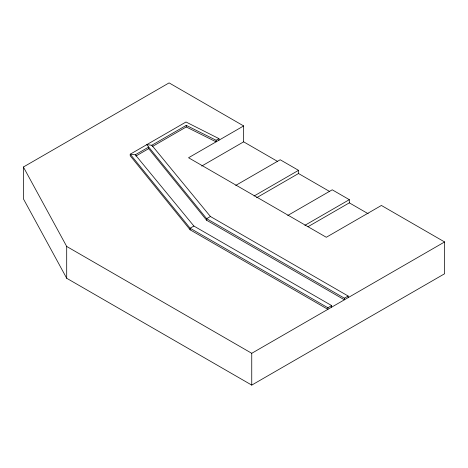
<?xml version="1.0" encoding="UTF-8"?>
<svg xmlns="http://www.w3.org/2000/svg" width="468" height="468" viewBox="0 0 468 468"><rect width="100%" height="100%" fill="white"/><g stroke="black" fill="none" stroke-linecap="round" stroke-linejoin="round"><path stroke-width="0.7" d="M243.652 125.939L188.551 157.745L326.301 237.276L381.402 205.464L444.6 241.95L444.6 273.762L251.749 385.105L66.696 278.267L23.4 198.824L23.4 167.012L169.1 82.894L243.652 125.939L243.652 141.839L201.702 166.064M218.93 138.616L186.007 122.002L130.227 154.206L190.125 228.22L327.875 307.751L327.875 309.342L190.125 229.811L130.227 155.797L130.227 154.206L135.293 154.797L148.695 147.057L148.695 148.648L206.657 220.27L344.407 299.801L344.407 298.21L206.657 218.679L146.759 144.659L151.819 145.25L186.258 125.371L216.099 140.254L218.93 138.616L218.93 140.207M135.901 156.037L148.695 148.648M152.445 146.484L186.258 126.963L216.099 141.839L216.099 140.254M235.737 185.422L280.192 159.758L298.525 170.34L298.525 173.523L256.575 197.742M331.648 307.166L331.648 305.575L193.898 226.044L190.125 228.22L190.125 229.811M348.174 297.625L348.174 296.033L210.424 216.503L206.657 218.679L206.657 220.27M254.065 196.01L298.525 170.34M287.773 215.467L332.227 189.797L349.327 199.672L349.327 202.855L308.002 226.711M304.867 225.336L349.327 199.672M327.875 307.751L331.648 305.575M344.407 298.21L348.174 296.033M23.4 167.012L66.696 246.455L251.749 353.293L444.6 241.95M243.652 141.839L277.67 161.483M298.525 173.523L329.729 191.541M349.327 202.855L368.193 213.747M151.819 145.25L210.424 216.503M135.293 154.797L193.898 226.044M251.749 353.293L251.749 385.105M186.258 125.371L186.258 126.963M66.696 246.455L66.696 278.267"/></g></svg>
